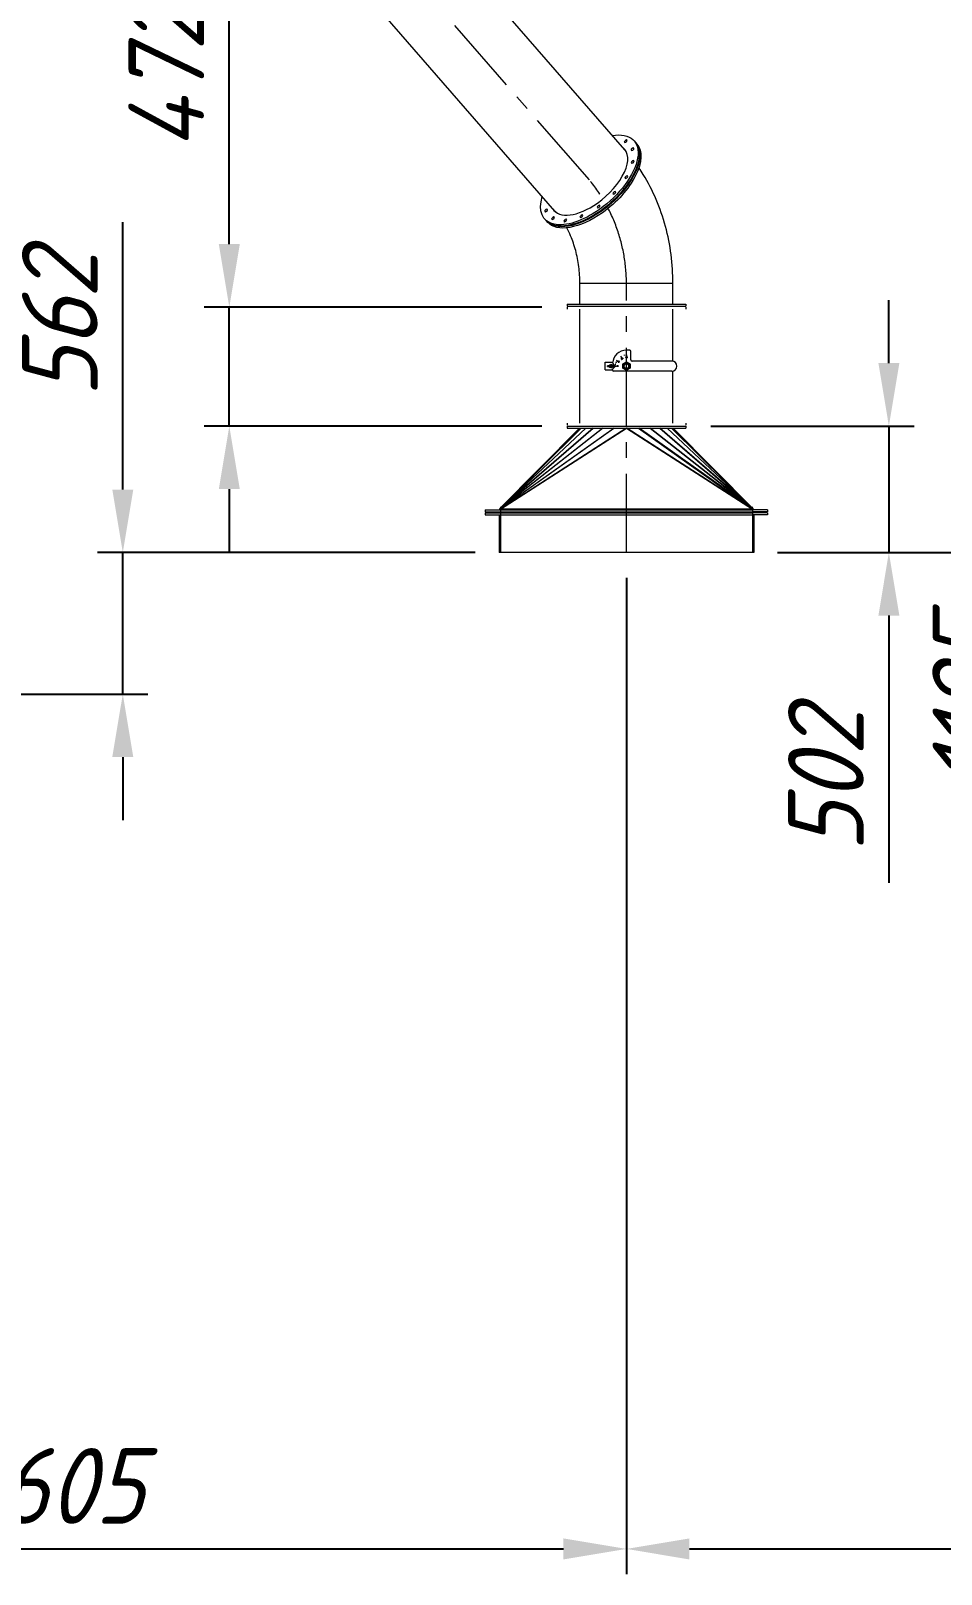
# Model space of a CAD drawing. Header units: inches. Extents: x -350577 to -266477, y -437959 to -377535.
# Drawn here: x -307343 to -303731, y -401791 to -395670 of the extents above; entities that cross this region are included whole.
import ezdxf

# ---------------------------------------------------------------- set-up
doc = ezdxf.new("R2010")
doc.units = ezdxf.units.IN
doc.header["$MEASUREMENT"] = 0
doc.linetypes.add('CENTER', pattern=[2, 1.25, -0.25, 0.25, -0.25])
doc.layers.add('CENTER       (itatec)', color=4, linetype='CENTER', lineweight=9)
doc.layers.add('ORGINAL (itatec)', color=3, linetype='Continuous', lineweight=9)
doc.styles.add('Geniso', font='geniso.shx', dxfattribs={"oblique": 15})
doc.dimstyles.new('scale 1b100', dxfattribs={"dimscale": 100, "dimtxt": 3, "dimasz": 2.5, "dimexe": 1, "dimexo": 1, "dimgap": 1, "dimtad": 1, "dimdec": 0, "dimzin": 0, "dimdsep": 46, "dimtxsty": 'Geniso', "dimcen": 0, "dimclrd": 1, "dimclre": 1, "dimclrt": 7, "dimadec": 0, "dimazin": 0, "dimtfac": 1, "dimtdec": 0, "dimtmove": 0, "dimatfit": 3, "dimfxl": 0.75, "dimtolj": 1, "dimtzin": 0, "dimarcsym": 0})

# ---------------------------------------------------------------- blocks, each defined once
blk = doc.blocks.new('*D12')
at = {"layer": 'Defpoints', "color": 0, "transparency": 16777216}
for p in [(-304979.7, -397738.8), (-309584.5, -398300.3), (-304979.7, -401691.2)]:
    blk.add_point(p, dxfattribs=at)
at = {"layer": 'ORGINAL (itatec)', "color": 1, "lineweight": -2, "transparency": 16777216}
for p, q in [((-304979.7, -397838.8), (-304979.7, -401791.2)), ((-309584.5, -398400.3), (-309584.5, -401791.2)), ((-309334.5, -401691.2), (-305229.7, -401691.2))]:
    blk.add_line(p, q, dxfattribs=at)
at = {"layer": 'ORGINAL (itatec)', "color": 1, "transparency": 16777216}
for points in [[(-309334.5, -401649.5), (-309334.5, -401732.9), (-309584.5, -401691.2)], [(-305229.7, -401649.5), (-305229.7, -401732.9), (-304979.7, -401691.2)]]:
    blk.add_solid(points, dxfattribs=at)
at = {"layer": 'ORGINAL (itatec)', "color": 7, "transparency": 16777216, "insert": (-307282.1, -401441.2), "char_height": 300, "attachment_point": 5, "style": 'Geniso'}
blk.add_mtext('\\A1;4605', dxfattribs=at)
blk = doc.blocks.new('*D13')
at = {"layer": 'Defpoints', "color": 0, "transparency": 16777216}
for p in [(-304979.7, -397738.8), (-299529.3, -399139), (-299529.3, -401691.2)]:
    blk.add_point(p, dxfattribs=at)
at = {"layer": 'ORGINAL (itatec)', "color": 1, "lineweight": -2, "transparency": 16777216}
for p, q in [((-304979.7, -397838.8), (-304979.7, -401791.2)), ((-299529.3, -399239), (-299529.3, -401791.2)), ((-304729.7, -401691.2), (-299779.3, -401691.2))]:
    blk.add_line(p, q, dxfattribs=at)
at = {"layer": 'ORGINAL (itatec)', "color": 1, "transparency": 16777216}
for points in [[(-304729.7, -401649.5), (-304729.7, -401732.9), (-304979.7, -401691.2)], [(-299779.3, -401649.5), (-299779.3, -401732.9), (-299529.3, -401691.2)]]:
    blk.add_solid(points, dxfattribs=at)
at = {"layer": 'ORGINAL (itatec)', "color": 7, "transparency": 16777216, "insert": (-302254.5, -401441.2), "char_height": 300, "attachment_point": 5, "style": 'Geniso'}
blk.add_mtext('\\A1;5450', dxfattribs=at)
blk = doc.blocks.new('*D16')
at = {"layer": 'Defpoints', "color": 0, "transparency": 16777216}
for p in [(-306978.1, -397738.8), (-305479.7, -397738.8), (-309179.5, -398300.3)]:
    blk.add_point(p, dxfattribs=at)
at = {"layer": 'ORGINAL (itatec)', "color": 1, "lineweight": -2, "transparency": 16777216}
for p, q in [((-306978.1, -397488.8), (-306978.1, -396428.9)), ((-305579.7, -397738.8), (-307078.1, -397738.8)), ((-306978.1, -398300.3), (-306978.1, -397738.8)), ((-309079.5, -398300.3), (-306878.1, -398300.3)), ((-306978.1, -398550.3), (-306978.1, -398800.3))]:
    blk.add_line(p, q, dxfattribs=at)
at = {"layer": 'ORGINAL (itatec)', "color": 1, "transparency": 16777216}
for points in [[(-307019.8, -397488.8), (-306936.4, -397488.8), (-306978.1, -397738.8)], [(-307019.8, -398550.3), (-306936.4, -398550.3), (-306978.1, -398300.3)]]:
    blk.add_solid(points, dxfattribs=at)
at = {"layer": 'ORGINAL (itatec)', "color": 7, "transparency": 16777216, "insert": (-307228.1, -396833.9), "char_height": 300, "attachment_point": 5, "rotation": 90, "style": 'Geniso'}
blk.add_mtext('\\A1;562', dxfattribs=at)
blk = doc.blocks.new('*D17')
at = {"layer": 'Defpoints', "color": 0, "transparency": 16777216}
for p in [(-304474.7, -397738.8), (-303365, -398923.5), (-300034.3, -398923.5)]:
    blk.add_point(p, dxfattribs=at)
at = {"layer": 'ORGINAL (itatec)', "color": 1, "lineweight": -2, "transparency": 16777216}
for p, q in [((-304374.7, -397738.8), (-303265, -397738.8)), ((-303365, -397988.8), (-303365, -398673.5)), ((-300134.3, -398923.5), (-303465, -398923.5))]:
    blk.add_line(p, q, dxfattribs=at)
at = {"layer": 'ORGINAL (itatec)', "color": 1, "transparency": 16777216}
for points in [[(-303406.7, -397988.8), (-303323.4, -397988.8), (-303365, -397738.8)], [(-303406.7, -398673.5), (-303323.4, -398673.5), (-303365, -398923.5)]]:
    blk.add_solid(points, dxfattribs=at)
at = {"layer": 'ORGINAL (itatec)', "color": 7, "transparency": 16777216, "insert": (-303615, -398331.1), "char_height": 300, "attachment_point": 5, "rotation": 90, "style": 'Geniso'}
blk.add_mtext('\\A1;1185', dxfattribs=at)
blk = doc.blocks.new('*D47')
at = {"layer": 'Defpoints', "color": 0, "transparency": 16777216}
for p in [(-304744.2, -397237.3), (-304479.7, -397738.8), (-303938.3, -397738.8)]:
    blk.add_point(p, dxfattribs=at)
at = {"layer": 'ORGINAL (itatec)', "color": 1, "lineweight": -2, "transparency": 16777216}
for p, q in [((-303938.3, -396987.3), (-303938.3, -396737.3)), ((-304644.2, -397237.3), (-303838.3, -397237.3)), ((-303938.3, -397237.3), (-303938.3, -397738.8)), ((-304379.7, -397738.8), (-303838.3, -397738.8)), ((-303938.3, -397988.8), (-303938.3, -399048.7))]:
    blk.add_line(p, q, dxfattribs=at)
at = {"layer": 'ORGINAL (itatec)', "color": 1, "transparency": 16777216}
for points in [[(-303979.9, -396987.3), (-303896.6, -396987.3), (-303938.3, -397237.3)], [(-303979.9, -397988.8), (-303896.6, -397988.8), (-303938.3, -397738.8)]]:
    blk.add_solid(points, dxfattribs=at)
at = {"layer": 'ORGINAL (itatec)', "color": 7, "transparency": 16777216, "insert": (-304188.3, -398643.7), "char_height": 300, "attachment_point": 5, "rotation": 90, "style": 'Geniso'}
blk.add_mtext('\\A1;502', dxfattribs=at)
blk = doc.blocks.new('*D48')
at = {"layer": 'Defpoints', "color": 0, "transparency": 16777216}
for p in [(-306555.5, -396765.3), (-305215.2, -396765.3), (-305215.2, -397237.3)]:
    blk.add_point(p, dxfattribs=at)
at = {"layer": 'ORGINAL (itatec)', "color": 1, "lineweight": -2, "transparency": 16777216}
for p, q in [((-306555.5, -396515.3), (-306555.5, -395441.5)), ((-305315.2, -396765.3), (-306655.5, -396765.3)), ((-306555.5, -397237.3), (-306555.5, -396765.3)), ((-305315.2, -397237.3), (-306655.5, -397237.3)), ((-306555.5, -397487.3), (-306555.5, -397737.3))]:
    blk.add_line(p, q, dxfattribs=at)
at = {"layer": 'ORGINAL (itatec)', "color": 1, "transparency": 16777216}
for points in [[(-306597.2, -396515.3), (-306513.8, -396515.3), (-306555.5, -396765.3)], [(-306597.2, -397487.3), (-306513.8, -397487.3), (-306555.5, -397237.3)]]:
    blk.add_solid(points, dxfattribs=at)
at = {"layer": 'ORGINAL (itatec)', "color": 7, "transparency": 16777216, "insert": (-306805.5, -395853.4), "char_height": 300, "attachment_point": 5, "rotation": 90, "style": 'Geniso'}
blk.add_mtext('\\A1;472', dxfattribs=at)

msp = doc.modelspace()

# ---------------------------------------------------------------- linework, layer by layer
at = {"layer": 'CENTER       (itatec)', "ltscale": 250}
msp.add_lwpolyline([(-304979.7, -397738.8), (-304979.7, -396671.6, 0.173563), (-305126.8, -396260.4), (-307539.7, -393491.5, -0.071776), (-307615, -393374.9), (-308231, -392068.1), (-309404, -390275.3, -0.100144), (-309725.5, -389470), (-310519.6, -386675.4), (-310739.3, -385902.4, 0.252098), (-311567.9, -385049.3), (-313670.7, -384418.7)], format="xyb", dxfattribs=at)
at = {"layer": 'ORGINAL (itatec)', "extrusion": (0, 1, 0)}
for p, q in [((-304985.5, -396141.9), (-305886.8, -395107.5)), ((-305263.7, -396384.3), (-305937.4, -395611.1)), ((-304949.3, -396105.7), (-304944.7, -396111)), ((-304942.5, -396113.6), (-304937.9, -396118.8)), ((-305304.4, -396415.2), (-305299.8, -396420.4)), ((-305297.5, -396423), (-305293, -396428.2)), ((-304979.7, -396671.6), (-305164.2, -396671.6)), ((-305164.2, -396753.3), (-305164.2, -396671.6)), ((-304795.2, -396671.6), (-304979.7, -396671.6)), ((-304795.2, -396753.3), (-304795.2, -396671.6)), ((-305215.2, -396753.3), (-304979.7, -396753.3)), ((-305215.2, -396753.3), (-305215.2, -396761.3)), ((-305215.2, -396761.3), (-304979.7, -396761.3)), ((-305215.2, -396765.3), (-305215.2, -396773.3)), ((-305164.2, -397225.3), (-305164.2, -396773.3)), ((-304979.7, -396753.3), (-304744.2, -396753.3)), ((-304979.7, -396761.3), (-304744.2, -396761.3)), ((-304795.2, -396979.8), (-304795.2, -396773.3)), ((-304744.2, -396753.3), (-304744.2, -396761.3)), ((-304744.2, -396765.3), (-304744.2, -396773.3)), ((-305064.7, -396984.3), (-305038.2, -396984.3)), ((-305064.7, -397014.3), (-305064.7, -396984.3)), ((-305023.2, -396999.3), (-305038.2, -396984.3)), ((-305038.2, -396984.3), (-305034.2, -396984.3)), ((-305021.9, -396983.7), (-305022.1, -396984.1)), ((-305022.1, -396984.1), (-305019.7, -396985)), ((-305019.5, -396984.5), (-305021.9, -396983.7)), ((-305019.7, -396985), (-305019.5, -396984.5)), ((-305018.5, -396976.6), (-305018.8, -396977)), ((-305018.8, -396977), (-305014.5, -396979.5)), ((-305014.2, -396979.1), (-305018.5, -396976.6)), ((-305014.5, -396979.5), (-305014.2, -396979.1)), ((-305013.1, -396982.1), (-305013.7, -396983.2)), ((-305013.7, -396983.2), (-305013.3, -396983.4)), ((-305013.3, -396983.4), (-305012.7, -396982.3)), ((-305011.7, -396982.7), (-305012.4, -396984)), ((-305012.4, -396984), (-305011.8, -396984.3)), ((-305011.8, -396984.3), (-305011.5, -396983.6)), ((-305009.7, -396984.7), (-305010, -396985.3)), ((-305010, -396985.3), (-305009.6, -396985.6)), ((-305009.6, -396985.6), (-305009.2, -396984.9)), ((-305002, -396960.2), (-305002.4, -396960.5)), ((-305002.4, -396960.5), (-304999.9, -396964.8)), ((-304999.5, -396964.5), (-305002, -396960.2)), ((-305000.2, -396970.3), (-304999.4, -396971.8)), ((-304999.9, -396964.8), (-304999.5, -396964.5)), ((-304999.6, -396970.5), (-304999.8, -396970.1)), ((-304998.8, -396968.7), (-304999.1, -396968.2)), ((-304987.3, -396954.9), (-304987.8, -396955)), ((-304987.8, -396955), (-304987.3, -396957.5)), ((-304986.8, -396957.4), (-304987.3, -396954.9)), ((-304987.3, -396957.5), (-304986.8, -396957.4)), ((-304982.1, -396965.8), (-304982.1, -396966.3)), ((-304980.6, -396964.6), (-304980.6, -396965.1)), ((-304980.1, -396965.1), (-304980.1, -396963.4)), ((-304979.9, -396954.3), (-304979.9, -396959.3)), ((-304979.4, -396954.3), (-304979.9, -396954.3)), ((-304979.9, -396959.3), (-304979.4, -396959.3)), ((-304966.7, -396936.3), (-304979.7, -396936.3)), ((-304979.7, -396982.6), (-304979.7, -396982.6)), ((-304979.7, -396982.6), (-304979.7, -396982.6)), ((-304979.4, -396959.3), (-304979.4, -396954.3)), ((-304961.7, -396974.3), (-304961.7, -396941.3)), ((-304799.7, -396979.3), (-304956.7, -396979.3)), ((-305064.7, -397014.3), (-305038.2, -397014.3)), ((-305038.2, -397014.3), (-305023.2, -396999.3)), ((-305038.2, -397014.3), (-305034.7, -397014.3)), ((-305034.7, -397014.3), (-305034.7, -397010.8)), ((-304799.7, -397019.3), (-305029.7, -397019.3)), ((-305024, -396991.2), (-305024.1, -396991.7)), ((-305024.1, -396991.7), (-305021.6, -396992.2)), ((-305021.5, -396991.7), (-305024, -396991.2)), ((-305019.7, -396999), (-305023.5, -396999)), ((-305023.5, -396999.5), (-305019.7, -396999.5)), ((-305021.6, -396992.2), (-305021.5, -396991.7)), ((-305019.7, -396999.5), (-305019.7, -396999)), ((-304994.2, -396990.9), (-304994.2, -396990.9)), ((-304994.2, -396990.9), (-304994.2, -396990.9)), ((-304994.2, -397007.7), (-304994.2, -397007.7)), ((-304994.2, -397007.7), (-304994.2, -397007.7)), ((-304979.7, -397016), (-304979.7, -397016)), ((-304979.7, -397016), (-304979.7, -397016)), ((-304965.2, -396990.9), (-304965.2, -396990.9)), ((-304965.2, -396990.9), (-304965.2, -396990.9)), ((-304965.2, -397007.7), (-304965.2, -397007.7)), ((-304965.2, -397007.7), (-304965.2, -397007.7)), ((-304795.2, -397225.3), (-304795.2, -397018.8)), ((-305215.2, -397225.3), (-305215.2, -397233.3)), ((-304744.2, -397225.3), (-304744.2, -397233.3)), ((-305165.5, -397245.3), (-305483, -397565.1)), ((-305483, -397565.1), (-305159.4, -397245.3)), ((-305482.6, -397564.9), (-305141.2, -397245.3)), ((-305159.1, -397245.3), (-305482.6, -397564.9)), ((-305140.8, -397245.3), (-305482.2, -397564.9)), ((-305482.2, -397564.9), (-305112.3, -397245.3)), ((-305481.7, -397565.1), (-305074.5, -397245.3)), ((-305111.7, -397245.3), (-305481.7, -397565.1)), ((-305073.4, -397245.3), (-305481.1, -397565.5)), ((-305481.1, -397565.5), (-305030.1, -397245.3)), ((-305480.3, -397566.3), (-304981.4, -397245.3)), ((-305028, -397245.3), (-305480.3, -397566.3)), ((-305479.7, -397567.1), (-304979.7, -397245.3)), ((-305215.2, -397237.3), (-304979.7, -397237.3)), ((-305215.2, -397237.3), (-305215.2, -397245.3)), ((-305215.2, -397245.3), (-304979.7, -397245.3)), ((-304980, -397245.5), (-304980.1, -397245.3)), ((-304979.7, -397237.3), (-304744.2, -397237.3)), ((-304979.7, -397245.3), (-304479.7, -397567.1)), ((-304979.7, -397245.3), (-304744.2, -397245.3)), ((-304979.3, -397245.5), (-304979.3, -397245.3)), ((-304479.1, -397566.3), (-304978, -397245.3)), ((-304931.4, -397245.3), (-304479.1, -397566.3)), ((-304478.3, -397565.5), (-304929.3, -397245.3)), ((-304886, -397245.3), (-304478.3, -397565.5)), ((-304477.7, -397565.1), (-304884.9, -397245.3)), ((-304847.7, -397245.3), (-304477.7, -397565.1)), ((-304477.2, -397564.9), (-304847.1, -397245.3)), ((-304818.6, -397245.3), (-304477.2, -397564.9)), ((-304476.8, -397564.9), (-304818.2, -397245.3)), ((-304800.3, -397245.3), (-304476.8, -397564.9)), ((-304476.4, -397565.1), (-304800, -397245.3)), ((-304793.9, -397245.3), (-304476.4, -397565.1)), ((-304744.2, -397237.3), (-304744.2, -397245.3)), ((-305539.7, -397568.8), (-305479.7, -397568.8)), ((-305539.7, -397568.8), (-305539.7, -397576.8)), ((-305539.7, -397576.8), (-305479.7, -397576.8)), ((-305539.7, -397580.8), (-305479.7, -397580.8)), ((-305539.7, -397580.8), (-305539.7, -397588.8)), ((-305539.7, -397588.8), (-305479.7, -397588.8)), ((-305484.7, -397588.8), (-305484.7, -397738.8)), ((-305476.2, -397558.2), (-305483.2, -397565.3)), ((-305479.7, -397568.8), (-305483.2, -397565.3)), ((-305479.7, -397568.8), (-305483, -397565.1)), ((-305479.7, -397568.8), (-305482.6, -397564.9)), ((-305479.7, -397568.8), (-305482.2, -397564.9)), ((-305479.7, -397568.8), (-305481.7, -397565.1)), ((-305479.7, -397568.8), (-305481.1, -397565.5)), ((-305479.7, -397568.8), (-305480.3, -397566.3)), ((-305479.7, -397568.8), (-305479.7, -397567.1)), ((-304479.7, -397567.1), (-305479.7, -397567.1)), ((-305479.7, -397568.8), (-305479.7, -397576.8)), ((-305479.7, -397568.8), (-304479.7, -397568.8)), ((-305479.7, -397568.8), (-305479.7, -397576.8)), ((-305479.7, -397576.8), (-304479.7, -397576.8)), ((-305479.7, -397580.8), (-305479.7, -397588.8)), ((-305479.7, -397580.8), (-304479.7, -397580.8)), ((-305479.7, -397580.8), (-305479.7, -397588.8)), ((-305479.7, -397588.8), (-305479.7, -397738.8)), ((-305479.7, -397588.8), (-304479.7, -397588.8)), ((-304483.2, -397558.2), (-304476.2, -397565.3)), ((-304479.7, -397568.8), (-304477.2, -397564.9)), ((-304479.7, -397568.8), (-304476.8, -397564.9)), ((-304479.7, -397568.8), (-304477.7, -397565.1)), ((-304479.7, -397568.8), (-304476.4, -397565.1)), ((-304479.7, -397568.8), (-304476.2, -397565.3)), ((-304479.7, -397568.8), (-304478.3, -397565.5)), ((-304479.7, -397568.8), (-304479.1, -397566.3)), ((-304479.7, -397568.8), (-304479.7, -397567.1)), ((-304479.7, -397568.8), (-304479.7, -397576.8)), ((-304419.7, -397568.8), (-304479.7, -397568.8)), ((-304479.7, -397568.8), (-304479.7, -397576.8)), ((-304419.7, -397576.8), (-304479.7, -397576.8)), ((-304479.7, -397580.8), (-304479.7, -397588.8)), ((-304419.7, -397580.8), (-304479.7, -397580.8)), ((-304479.7, -397580.8), (-304479.7, -397588.8)), ((-304479.7, -397588.8), (-304479.7, -397738.8)), ((-304419.7, -397588.8), (-304479.7, -397588.8)), ((-304474.7, -397588.8), (-304474.7, -397738.8)), ((-304419.7, -397568.8), (-304419.7, -397576.8)), ((-304419.7, -397580.8), (-304419.7, -397588.8)), ((-305479.7, -397738.8), (-305484.7, -397738.8)), ((-304479.7, -397738.8), (-305479.7, -397738.8)), ((-304474.7, -397738.8), (-304479.7, -397738.8))]:
    msp.add_line(p, q, dxfattribs=at)
at = {"layer": 'ORGINAL (itatec)'}
for centre, radius in [((-304979.7, -396999.3), 10), ((-305039.7, -396999.3), 4), ((-305039.7, -396999.3), 3.23), ((-304979.7, -396999.3), 9.21)]:
    msp.add_circle(centre, radius, dxfattribs=at)
at = {"layer": 'ORGINAL (itatec)', "extrusion": (0, 0, -1)}
for centre, radius in [((304979.7, -396999.3), 10), ((305039.7, -396999.3), 5)]:
    msp.add_circle(centre, radius, dxfattribs=at)
at = {"layer": 'ORGINAL (itatec)'}
for centre, radius, start, end in [((-304979.7, -396991.3), 55, 90, 176.48984), ((-305012.2, -396982.6), 1.05, 353.55646, 150), ((-305010.6, -396984.2), 1.54, 330, 113.88182), ((-304999, -396969.5), 1.44, 126.87887, 214.53722), ((-304999.4, -396969.3), 1.13, 75.45749, 119.18041), ((-304998.5, -396970.8), 1.13, 120.82042, 164.54182), ((-304998.1, -396971.2), 1.44, 205.33758, 293.24633), ((-304998.5, -396971.1), 1.45, 25.64929, 112.93462), ((-304998.4, -396971.3), 1.44, 306.68484, 34.73125), ((-304979.7, -396999.3), 15.4, 139.21487, 160.78513), ((-304981.2, -396963.3), 1.44, 96.68484, 184.73125), ((-304981.2, -396963.5), 1.45, 175.64929, 262.93462), ((-304979.7, -396999.3), 15.4, 79.21487, 100.78513), ((-304981.3, -396965.5), 1.13, 225.45749, 269.18041), ((-304981.5, -396963.3), 1.44, 355.33758, 83.24633), ((-304981.4, -396963.8), 1.13, 270.82042, 314.54182), ((-304981.5, -396965.2), 1.44, 276.87887, 4.53722), ((-304979.7, -396999.3), 15.4, 19.21487, 40.78513), ((-304966.7, -396941.3), 5, 0, 90), ((-304956.7, -396974.3), 5, 180, 270), ((-304799.7, -396999.3), 20, 270, 90), ((-305039.7, -396999.3), 6.71, 171.42934, 188.57066), ((-305039.7, -396999.3), 5, 168.46304, 191.53696), ((-305039.7, -396999.3), 5, 348.46304, 11.53696), ((-305029.7, -397014.3), 5, 180, 270), ((-305039.7, -396999.3), 6.71, 351.42934, 8.57066), ((-304979.7, -396999.3), 15.4, 199.21487, 220.78513), ((-304979.7, -396999.3), 15.4, 259.21487, 280.78513), ((-304979.7, -396999.3), 15.4, 319.21487, 340.78513)]:
    msp.add_arc(centre, radius, start, end, dxfattribs=at)
at = {"layer": 'ORGINAL (itatec)', "extrusion": (0, 0, -1)}
for centre, radius, start, end in [((305012.2, -396982.6), 0.56, 30, 186.44354), ((305010.6, -396984.2), 1.06, 30, 213.00401), ((304998.8, -396969.4), 1.22, 330, 23.62961), ((304999.3, -396969.4), 0.749, 35.7984, 98.94021), ((304999.3, -396974.3), 5.6, 91.35644, 94.69991), ((304978.9, -396961.2), 5.6, 301.35644, 304.69991), ((304981.4, -396965.4), 0.749, 245.7984, 308.94021), ((304981.8, -396965.1), 1.22, 180, 233.62961), ((304979.7, -396999.3), 16.7, 89.99853, 90.00147), ((305039.7, -396999.3), 15.4, 356.27539, 3.72461), ((305039.7, -396999.3), 7.4, 7.76643, 172.23357), ((305039.7, -396999.3), 7.4, 187.76643, 352.23357), ((305039.7, -396999.3), 6.5, 8.84988, 171.15012), ((305039.7, -396999.3), 6.5, 188.84988, 351.15012), ((305039.7, -396999.3), 15.4, 176.27539, 183.72461), ((304979.7, -396999.3), 16.7, 29.99853, 30.00147), ((304979.7, -396999.3), 16.7, 329.99853, 330.00147), ((304979.7, -396999.3), 16.7, 269.99853, 270.00147), ((304979.7, -396999.3), 16.7, 149.99853, 150.00147), ((304979.7, -396999.3), 16.7, 209.99853, 210.00147)]:
    msp.add_arc(centre, radius, start, end, dxfattribs=at)
at = {"layer": 'ORGINAL (itatec)'}
for centre, major_axis, ratio, start_param, end_param in [((-305126.8, -396260.4), (139.9, 121.9), 0.497913, -1.769902, 0.103882), ((-304978.1, -396113), (-5.28, -4.6), 0.497913, -1.668083, -1.47351), ((-305122.3, -396265.7), (139.9, 121.9), 0.497913, 0.037566, 0.103882), ((-305120, -396268.3), (139.9, 121.9), 0.497913, 0.056366, 0.103882), ((-305124.6, -396263.1), (139.1, 121.2), 0.497913, -0.125373, 0), ((-305115.4, -396273.5), (139.9, 121.9), 0.497913, 0.094032, 0.111131), ((-305117.7, -396270.9), (139.1, 121.2), 0.497913, 0.039551, 0.056672), ((-304951.1, -396144.3), (-5.28, -4.6), 0.497913, -1.668083, -1.47351), ((-304950.1, -396194.1), (-5.28, -4.6), 0.497913, -1.668083, -1.47351), ((-304975.4, -396254.9), (-5.28, -4.6), 0.497913, -1.668083, -1.47351), ((-305023, -396317.2), (-5.28, -4.6), 0.497913, -1.668083, -1.47351), ((-305126.8, -396260.4), (-139.9, -121.9), 0.497913, -0.103882, 1.371691), ((-305085.7, -396371.7), (-5.28, -4.6), 0.497913, -1.668083, -1.47351), ((-305293.5, -396387), (-5.28, -4.6), 0.497913, -1.668083, -1.47351), ((-305266.5, -396418.4), (-5.28, -4.6), 0.497913, -1.668083, -1.47351), ((-305122.3, -396265.7), (-139.9, -121.9), 0.497913, -0.103882, -0.037566), ((-305120, -396268.3), (-139.9, -121.9), 0.497913, -0.103882, -0.056366), ((-305124.6, -396263.1), (-139.1, -121.2), 0.497913, 0, 0.125373), ((-305115.4, -396273.5), (-139.9, -121.9), 0.497913, -0.111131, -0.094032), ((-305117.7, -396270.9), (-139.1, -121.2), 0.497913, -0.056672, -0.039551), ((-305217.5, -396426.5), (-5.28, -4.6), 0.497913, -1.668083, -1.47351), ((-305154, -396410.1), (-5.28, -4.6), 0.497913, -1.668083, -1.47351), ((-305009.4, -396980.4), (2.08, -1.2), 0.521335, -3.141592653589923, 3.141592653589663), ((-304995.6, -396968.6), (-1.2, 2.08), 0.521335, -3.141592653589845, 3.141592653589741), ((-304977.8, -396964.2), (0, -2.4), 0.521335, -3.141592653589793, 3.141592653589794), ((-305014.6, -396999.2), (2.4, 0), 0.521335, -3.141592653589793, 3.141592653589793)]:
    msp.add_ellipse(centre, major_axis=major_axis, ratio=ratio, start_param=start_param, end_param=end_param, dxfattribs=at)
at = {"layer": 'ORGINAL (itatec)', "extrusion": (0, 0, -1)}
for centre, major_axis, start_param, end_param in [((-305126.8, -396260.4), (177.5, 154.7), -0.670615, 1.769902), ((-305122.3, -396265.7), (177.5, 154.7), 0, 1.769902), ((-305120, -396268.3), (177.5, 154.7), -0.014792, 1.769902), ((-305115.4, -396273.5), (177.5, 154.7), 0, 1.769902), ((-304982.7, -396107.7), (-5.28, -4.6), -4.513283745219069, 1.769901561960517), ((-304955.6, -396139.1), (-5.28, -4.6), -4.513283745219069, 1.769901561960517), ((-304954.7, -396188.9), (-5.28, -4.6), -4.513283745219069, 1.769901561960517), ((-304979.9, -396249.6), (-5.28, -4.6), -4.513283745219069, 1.769901561960517), ((-305027.6, -396312), (-5.28, -4.6), -4.513283745219069, 1.769901561960517), ((-305126.8, -396260.4), (-177.5, -154.7), -1.371691, 0.670615), ((-305298, -396381.8), (-5.28, -4.6), -4.513283745219069, 1.769901561960517), ((-305090.3, -396366.5), (-5.28, -4.6), -4.513283745219069, 1.769901561960517), ((-305122.3, -396265.7), (-177.5, -154.7), -1.371691, 0), ((-305120, -396268.3), (-177.5, -154.7), -1.371691, 0.014792), ((-305115.4, -396273.5), (-177.5, -154.7), -1.371691, 0), ((-305271, -396413.1), (-5.28, -4.6), -4.513283745219069, 1.769901561960517), ((-305222.1, -396421.3), (-5.28, -4.6), -4.513283745219069, 1.769901561960517), ((-305158.6, -396404.9), (-5.28, -4.6), -4.513283745219069, 1.769901561960517)]:
    msp.add_ellipse(centre, major_axis=major_axis, ratio=0.497913, start_param=start_param, end_param=end_param, dxfattribs=at)
at = {"layer": 'ORGINAL (itatec)'}
for points, knots in [([(-304795.2, -396671.6), (-304795.2, -396633.3), (-304797.7, -396595.1), (-304807.5, -396519.4), (-304814.9, -396482), (-304834.6, -396408.8), (-304846.9, -396373), (-304876.4, -396303.9), (-304893.5, -396270.7), (-304918.5, -396230.1), (-304924.3, -396221.3), (-304930.2, -396212.6)], [4.712389, 4.712389, 4.712389, 4.712389, 4.8840242, 4.8840242, 5.0556594, 5.0556594, 5.2272946, 5.2272946, 5.3989298, 5.3989298, 5.447542, 5.447542, 5.447542, 5.447542]), ([(-305164.2, -396671.6), (-305164.2, -396649.2), (-305165.6, -396626.9), (-305171.4, -396583.1), (-305175.6, -396561.7), (-305186.6, -396520.8), (-305193.4, -396501.3), (-305205.9, -396471.9), (-305211.1, -396461.1), (-305216.6, -396451)], [4.712389, 4.712389, 4.712389, 4.712389, 4.8840242, 4.8840242, 5.0556594, 5.0556594, 5.2272946, 5.2272946, 5.3334354, 5.3334354, 5.3334354, 5.3334354]), ([(-305011, -396979.4), (-305011, -396979.4), (-305011, -396979.4), (-305011, -396979.3), (-305010.9, -396979.3), (-305010.8, -396979.3), (-305010.6, -396979.2), (-305010.3, -396979.2), (-305010, -396979.3), (-305009.4, -396979.5), (-305009.1, -396979.6), (-305008.4, -396980.1), (-305008.2, -396980.3), (-305007.9, -396980.7), (-305007.8, -396980.8), (-305007.7, -396981), (-305007.7, -396981.1), (-305007.7, -396981.2), (-305007.7, -396981.2), (-305007.7, -396981.3), (-305007.7, -396981.3), (-305007.8, -396981.4), (-305007.8, -396981.4), (-305007.9, -396981.5), (-305008, -396981.5), (-305008.3, -396981.5), (-305008.6, -396981.5), (-305009.2, -396981.3), (-305009.5, -396981.2), (-305010, -396980.9), (-305010.3, -396980.7), (-305010.7, -396980.3), (-305010.9, -396980.1), (-305011, -396979.8), (-305011, -396979.7), (-305011.1, -396979.6), (-305011.1, -396979.5), (-305011.1, -396979.5), (-305011, -396979.4), (-305011, -396979.4)], [-6.283185, -6.283185, -6.283185, -6.283185, -6.110381, -6.110381, -5.852597, -5.852597, -5.531628, -5.531628, -5.1248, -5.1248, -4.584711, -4.584711, -4.044623, -4.044623, -3.801608, -3.801608, -3.558592, -3.558592, -3.315577, -3.315577, -3.072562, -3.072562, -2.781788, -2.781788, -2.491015, -2.491015, -2.034928, -2.034928, -1.578841, -1.578841, -1.122754, -1.122754, -0.666667, -0.666667, -0.444445, -0.444445, -0.222222, -0.222222, 0, 0, 0, 0]), ([(-304997.8, -396972.1), (-304997.8, -396972.1), (-304997.8, -396972.1), (-304997.9, -396972.1), (-304998.1, -396972.2), (-304998.3, -396972.1), (-304998.5, -396972), (-304998.8, -396971.8), (-304998.9, -396971.6), (-304999.1, -396971.3), (-304999.1, -396971.1), (-304999.1, -396970.7), (-304999.1, -396970.6), (-304999, -396970.4), (-304998.9, -396970.3), (-304998.7, -396970.2), (-304998.5, -396970.2), (-304998.3, -396970.2), (-304998.1, -396970.3), (-304997.8, -396970.5), (-304997.7, -396970.6), (-304997.5, -396971), (-304997.4, -396971.2), (-304997.4, -396971.5), (-304997.5, -396971.7), (-304997.6, -396971.9), (-304997.7, -396972), (-304997.8, -396972.1)], [-6.283185, -6.283185, -6.283185, -6.283185, -6.173615, -6.173615, -5.659147, -5.659147, -5.14468, -5.14468, -4.630212, -4.630212, -4.115744, -4.115744, -3.601276, -3.601276, -3.086808, -3.086808, -2.57234, -2.57234, -2.057872, -2.057872, -1.543404, -1.543404, -1.028936, -1.028936, -0.514468, -0.514468, 0, 0, 0, 0]), ([(-304994.7, -396970.3), (-304994.7, -396970.3), (-304994.7, -396970.3), (-304994.8, -396970.3), (-304994.8, -396970.3), (-304994.9, -396970.3), (-304995, -396970.2), (-304995.3, -396970.1), (-304995.5, -396970), (-304995.9, -396969.5), (-304996.1, -396969.3), (-304996.4, -396968.7), (-304996.6, -396968.4), (-304996.7, -396967.8), (-304996.7, -396967.6), (-304996.7, -396967.3), (-304996.7, -396967.2), (-304996.6, -396967), (-304996.6, -396967), (-304996.6, -396967), (-304996.5, -396967), (-304996.5, -396966.9), (-304996.4, -396966.9), (-304996.3, -396967), (-304996.2, -396967), (-304996, -396967.1), (-304995.9, -396967.1), (-304995.6, -396967.4), (-304995.3, -396967.7), (-304994.9, -396968.3), (-304994.7, -396968.7), (-304994.5, -396969.3), (-304994.5, -396969.5), (-304994.5, -396969.9), (-304994.5, -396970), (-304994.6, -396970.2), (-304994.6, -396970.2), (-304994.6, -396970.3), (-304994.6, -396970.3), (-304994.7, -396970.3)], [0, 0, 0, 0, 0.222222, 0.222222, 0.444445, 0.444445, 0.666667, 0.666667, 1.122754, 1.122754, 1.578841, 1.578841, 2.034928, 2.034928, 2.491015, 2.491015, 2.781788, 2.781788, 3.072562, 3.072562, 3.315577, 3.315577, 3.558592, 3.558592, 3.801608, 3.801608, 4.044623, 4.044623, 4.584711, 4.584711, 5.1248, 5.1248, 5.531628, 5.531628, 5.852597, 5.852597, 6.110381, 6.110381, 6.283185, 6.283185, 6.283185, 6.283185]), ([(-304994.2, -396990.9), (-304993.8, -396990.7), (-304993.4, -396990.4), (-304992.4, -396989.9), (-304991.9, -396989.6), (-304991.3, -396989.3)], [70.557899, 70.557899, 70.557899, 70.557899, 72.575316, 72.575316, 74.944102, 74.944102, 74.944102, 74.944102]), ([(-304991.3, -396989.3), (-304991.2, -396989.2), (-304991.1, -396989.1), (-304990.3, -396988.7), (-304989.6, -396988.3), (-304988.2, -396987.5), (-304987.6, -396987.1), (-304986.3, -396986.4), (-304985.7, -396986), (-304984.3, -396985.2), (-304983.6, -396984.8), (-304982.8, -396984.4), (-304982.7, -396984.3), (-304982.6, -396984.2)], [34.251004, 34.251004, 34.251004, 34.251004, 34.81835, 34.81835, 37.754399, 37.754399, 40.690448, 40.690448, 43.626497, 43.626497, 46.562546, 46.562546, 47.129892, 47.129892, 47.129892, 47.129892]), ([(-304982.6, -396984.2), (-304982, -396983.9), (-304981.5, -396983.6), (-304980.5, -396983), (-304980.1, -396982.8), (-304979.7, -396982.6)], [6.439672, 6.439672, 6.439672, 6.439672, 8.808459, 8.808459, 10.825875, 10.825875, 10.825875, 10.825875]), ([(-304981.3, -396962.3), (-304981.3, -396962.3), (-304981.3, -396962.3), (-304981.2, -396962.3), (-304981, -396962.4), (-304980.8, -396962.6), (-304980.7, -396962.7), (-304980.6, -396963.1), (-304980.6, -396963.3), (-304980.6, -396963.7), (-304980.6, -396963.9), (-304980.8, -396964.2), (-304980.9, -396964.3), (-304981.2, -396964.4), (-304981.3, -396964.4), (-304981.5, -396964.4), (-304981.6, -396964.4), (-304981.8, -396964.2), (-304981.9, -396964.1), (-304982.1, -396963.7), (-304982.1, -396963.5), (-304982.1, -396963.2), (-304982.1, -396963), (-304981.9, -396962.6), (-304981.8, -396962.5), (-304981.6, -396962.4), (-304981.5, -396962.3), (-304981.3, -396962.3)], [-6.283185, -6.283185, -6.283185, -6.283185, -6.173615, -6.173615, -5.659147, -5.659147, -5.14468, -5.14468, -4.630212, -4.630212, -4.115744, -4.115744, -3.601276, -3.601276, -3.086808, -3.086808, -2.57234, -2.57234, -2.057872, -2.057872, -1.543404, -1.543404, -1.028936, -1.028936, -0.514468, -0.514468, 0, 0, 0, 0]), ([(-304979.7, -396982.6), (-304979.3, -396982.8), (-304978.9, -396983), (-304977.9, -396983.6), (-304977.4, -396983.9), (-304976.8, -396984.2)], [70.557899, 70.557899, 70.557899, 70.557899, 72.575316, 72.575316, 74.944102, 74.944102, 74.944102, 74.944102]), ([(-304977.8, -396962.3), (-304977.7, -396962.3), (-304977.7, -396962.3), (-304977.7, -396962.3), (-304977.6, -396962.4), (-304977.5, -396962.5), (-304977.4, -396962.6), (-304977.2, -396962.9), (-304977.2, -396963.1), (-304977, -396963.7), (-304977, -396964.1), (-304977, -396964.9), (-304977.1, -396965.3), (-304977.3, -396965.7), (-304977.3, -396965.8), (-304977.5, -396966), (-304977.5, -396966), (-304977.6, -396966.1), (-304977.7, -396966.1), (-304977.7, -396966.2), (-304977.8, -396966.2), (-304977.8, -396966.1), (-304977.9, -396966.1), (-304978, -396966), (-304978, -396966), (-304978.2, -396965.7), (-304978.3, -396965.5), (-304978.5, -396964.9), (-304978.5, -396964.6), (-304978.5, -396963.9), (-304978.5, -396963.6), (-304978.3, -396963), (-304978.2, -396962.8), (-304978.1, -396962.5), (-304978, -396962.5), (-304977.9, -396962.4), (-304977.9, -396962.4), (-304977.8, -396962.3), (-304977.8, -396962.3), (-304977.8, -396962.3)], [-6.283185, -6.283185, -6.283185, -6.283185, -6.110381, -6.110381, -5.852597, -5.852597, -5.531628, -5.531628, -5.1248, -5.1248, -4.584711, -4.584711, -4.044623, -4.044623, -3.801608, -3.801608, -3.558592, -3.558592, -3.315577, -3.315577, -3.072562, -3.072562, -2.781788, -2.781788, -2.491015, -2.491015, -2.034928, -2.034928, -1.578841, -1.578841, -1.122754, -1.122754, -0.666667, -0.666667, -0.444445, -0.444445, -0.222222, -0.222222, 0, 0, 0, 0]), ([(-304976.8, -396984.2), (-304976.7, -396984.3), (-304976.6, -396984.4), (-304975.8, -396984.8), (-304975.1, -396985.2), (-304973.7, -396986), (-304973.1, -396986.4), (-304971.8, -396987.1), (-304971.2, -396987.5), (-304969.8, -396988.3), (-304969.1, -396988.7), (-304968.3, -396989.1), (-304968.2, -396989.2), (-304968.1, -396989.3)], [34.251004, 34.251004, 34.251004, 34.251004, 34.81835, 34.81835, 37.754399, 37.754399, 40.690448, 40.690448, 43.626497, 43.626497, 46.562546, 46.562546, 47.129892, 47.129892, 47.129892, 47.129892]), ([(-304968.1, -396989.3), (-304967.5, -396989.6), (-304967, -396989.9), (-304966, -396990.4), (-304965.6, -396990.7), (-304965.2, -396990.9)], [6.439672, 6.439672, 6.439672, 6.439672, 8.808459, 8.808459, 10.825875, 10.825875, 10.825875, 10.825875]), ([(-305046.4, -396998.3), (-305046.4, -396998.3), (-305046.5, -396998.3), (-305046.7, -396998.3), (-305046.9, -396998.3), (-305047.3, -396998.3), (-305047.5, -396998.3), (-305048.1, -396998.3), (-305048.3, -396998.3), (-305048.9, -396998.3), (-305049.2, -396998.3), (-305049.8, -396998.3), (-305050.1, -396998.3), (-305050.7, -396998.3), (-305051, -396998.3), (-305051.6, -396998.3), (-305051.9, -396998.3), (-305052.5, -396998.3), (-305052.7, -396998.3), (-305053.3, -396998.3), (-305053.5, -396998.3), (-305053.9, -396998.3), (-305054.1, -396998.3), (-305054.5, -396998.3), (-305054.6, -396998.3), (-305054.8, -396998.3), (-305054.9, -396998.3), (-305055.1, -396998.3), (-305055.1, -396998.3), (-305055.1, -396998.3)], [-11.506271, -11.506271, -11.506271, -11.506271, -11.25178, -11.25178, -10.386265, -10.386265, -9.517507, -9.517507, -8.648749, -8.648749, -7.780279, -7.780279, -6.911808, -6.911808, -6.04493, -6.04493, -5.178053, -5.178053, -4.313667, -4.313667, -3.449282, -3.449282, -2.586495, -2.586495, -1.723708, -1.723708, -0.861854, -0.861854, 0, 0, 0, 0]), ([(-305055.1, -397000.3), (-305055.1, -397000.3), (-305055.1, -397000.3), (-305054.9, -397000.3), (-305054.8, -397000.3), (-305054.6, -397000.3), (-305054.5, -397000.3), (-305054.1, -397000.3), (-305053.9, -397000.3), (-305053.5, -397000.3), (-305053.3, -397000.3), (-305052.7, -397000.3), (-305052.5, -397000.3), (-305051.9, -397000.3), (-305051.6, -397000.3), (-305051, -397000.3), (-305050.7, -397000.3), (-305050.1, -397000.3), (-305049.8, -397000.3), (-305049.2, -397000.3), (-305048.9, -397000.3), (-305048.3, -397000.3), (-305048.1, -397000.3), (-305047.5, -397000.3), (-305047.3, -397000.3), (-305046.9, -397000.3), (-305046.7, -397000.3), (-305046.5, -397000.3), (-305046.4, -397000.3), (-305046.4, -397000.3)], [0, 0, 0, 0, 0.861854, 0.861854, 1.723708, 1.723708, 2.586495, 2.586495, 3.449282, 3.449282, 4.313667, 4.313667, 5.178053, 5.178053, 6.04493, 6.04493, 6.911808, 6.911808, 7.780279, 7.780279, 8.648749, 8.648749, 9.517507, 9.517507, 10.386265, 10.386265, 11.25178, 11.25178, 11.506271, 11.506271, 11.506271, 11.506271]), ([(-305024.4, -396998.3), (-305024.4, -396998.3), (-305024.4, -396998.3), (-305024.5, -396998.3), (-305024.6, -396998.3), (-305024.8, -396998.3), (-305025, -396998.3), (-305025.3, -396998.3), (-305025.5, -396998.3), (-305025.9, -396998.3), (-305026.2, -396998.3), (-305026.7, -396998.3), (-305027, -396998.3), (-305027.5, -396998.3), (-305027.8, -396998.3), (-305028.4, -396998.3), (-305028.7, -396998.3), (-305029.3, -396998.3), (-305029.6, -396998.3), (-305030.3, -396998.3), (-305030.6, -396998.3), (-305031.1, -396998.3), (-305031.4, -396998.3), (-305031.9, -396998.3), (-305032.2, -396998.3), (-305032.6, -396998.3), (-305032.8, -396998.3), (-305033, -396998.3), (-305033, -396998.3), (-305033.1, -396998.3)], [0, 0, 0, 0, 0.861854, 0.861854, 1.723708, 1.723708, 2.586495, 2.586495, 3.449282, 3.449282, 4.313667, 4.313667, 5.178053, 5.178053, 6.04493, 6.04493, 6.911808, 6.911808, 7.780279, 7.780279, 8.648749, 8.648749, 9.517507, 9.517507, 10.386265, 10.386265, 11.25178, 11.25178, 11.506271, 11.506271, 11.506271, 11.506271]), ([(-305033.1, -397000.3), (-305033, -397000.3), (-305033, -397000.3), (-305032.8, -397000.3), (-305032.6, -397000.3), (-305032.2, -397000.3), (-305031.9, -397000.3), (-305031.4, -397000.3), (-305031.1, -397000.3), (-305030.6, -397000.3), (-305030.3, -397000.3), (-305029.6, -397000.3), (-305029.3, -397000.3), (-305028.7, -397000.3), (-305028.4, -397000.3), (-305027.8, -397000.3), (-305027.5, -397000.3), (-305027, -397000.3), (-305026.7, -397000.3), (-305026.2, -397000.3), (-305025.9, -397000.3), (-305025.5, -397000.3), (-305025.3, -397000.3), (-305025, -397000.3), (-305024.8, -397000.3), (-305024.6, -397000.3), (-305024.5, -397000.3), (-305024.4, -397000.3), (-305024.4, -397000.3), (-305024.4, -397000.3)], [-11.506271, -11.506271, -11.506271, -11.506271, -11.25178, -11.25178, -10.386265, -10.386265, -9.517507, -9.517507, -8.648749, -8.648749, -7.780279, -7.780279, -6.911808, -6.911808, -6.04493, -6.04493, -5.178053, -5.178053, -4.313667, -4.313667, -3.449282, -3.449282, -2.586495, -2.586495, -1.723708, -1.723708, -0.861854, -0.861854, 0, 0, 0, 0]), ([(-305016.5, -396999.2), (-305016.5, -396999.2), (-305016.5, -396999.2), (-305016.5, -396999.1), (-305016.4, -396999.1), (-305016.3, -396999), (-305016.2, -396998.9), (-305015.9, -396998.7), (-305015.7, -396998.6), (-305015.1, -396998.5), (-305014.7, -396998.5), (-305013.9, -396998.5), (-305013.6, -396998.6), (-305013.2, -396998.8), (-305013, -396998.8), (-305012.9, -396998.9), (-305012.8, -396999), (-305012.7, -396999.1), (-305012.7, -396999.1), (-305012.7, -396999.2), (-305012.7, -396999.2), (-305012.7, -396999.3), (-305012.7, -396999.3), (-305012.8, -396999.5), (-305012.8, -396999.5), (-305013.1, -396999.7), (-305013.3, -396999.8), (-305013.9, -397000), (-305014.2, -397000), (-305014.9, -397000), (-305015.2, -397000), (-305015.8, -396999.8), (-305016, -396999.7), (-305016.3, -396999.6), (-305016.3, -396999.5), (-305016.4, -396999.4), (-305016.5, -396999.4), (-305016.5, -396999.3), (-305016.5, -396999.3), (-305016.5, -396999.2)], [-6.283185, -6.283185, -6.283185, -6.283185, -6.110381, -6.110381, -5.852597, -5.852597, -5.531628, -5.531628, -5.1248, -5.1248, -4.584711, -4.584711, -4.044623, -4.044623, -3.801608, -3.801608, -3.558592, -3.558592, -3.315577, -3.315577, -3.072562, -3.072562, -2.781788, -2.781788, -2.491015, -2.491015, -2.034928, -2.034928, -1.578841, -1.578841, -1.122754, -1.122754, -0.666667, -0.666667, -0.444445, -0.444445, -0.222222, -0.222222, 0, 0, 0, 0]), ([(-304994.2, -396994.2), (-304994.2, -396993.6), (-304994.2, -396993), (-304994.2, -396991.9), (-304994.2, -396991.4), (-304994.2, -396990.9)], [6.439672, 6.439672, 6.439672, 6.439672, 8.808459, 8.808459, 10.825875, 10.825875, 10.825875, 10.825875]), ([(-304994.2, -397004.4), (-304994.2, -397004.2), (-304994.2, -397004.1), (-304994.2, -397003.1), (-304994.2, -397002.3), (-304994.2, -397000.8), (-304994.2, -397000), (-304994.2, -396998.6), (-304994.2, -396997.8), (-304994.2, -396996.3), (-304994.2, -396995.5), (-304994.2, -396994.5), (-304994.2, -396994.4), (-304994.2, -396994.2)], [34.251004, 34.251004, 34.251004, 34.251004, 34.81835, 34.81835, 37.754399, 37.754399, 40.690448, 40.690448, 43.626497, 43.626497, 46.562546, 46.562546, 47.129892, 47.129892, 47.129892, 47.129892]), ([(-304994.2, -397007.7), (-304994.2, -397007.2), (-304994.2, -397006.7), (-304994.2, -397005.6), (-304994.2, -397005), (-304994.2, -397004.4)], [70.557899, 70.557899, 70.557899, 70.557899, 72.575316, 72.575316, 74.944102, 74.944102, 74.944102, 74.944102]), ([(-304991.3, -397009.3), (-304991.9, -397009), (-304992.4, -397008.7), (-304993.4, -397008.2), (-304993.8, -397007.9), (-304994.2, -397007.7)], [6.439672, 6.439672, 6.439672, 6.439672, 8.808459, 8.808459, 10.825875, 10.825875, 10.825875, 10.825875]), ([(-304982.6, -397014.4), (-304982.7, -397014.3), (-304982.8, -397014.2), (-304983.6, -397013.8), (-304984.3, -397013.4), (-304985.7, -397012.6), (-304986.3, -397012.2), (-304987.6, -397011.5), (-304988.2, -397011.1), (-304989.6, -397010.3), (-304990.3, -397009.9), (-304991.1, -397009.5), (-304991.2, -397009.4), (-304991.3, -397009.3)], [34.251004, 34.251004, 34.251004, 34.251004, 34.81835, 34.81835, 37.754399, 37.754399, 40.690448, 40.690448, 43.626497, 43.626497, 46.562546, 46.562546, 47.129892, 47.129892, 47.129892, 47.129892]), ([(-304979.7, -397016), (-304980.1, -397015.8), (-304980.5, -397015.6), (-304981.5, -397015), (-304982, -397014.7), (-304982.6, -397014.4)], [70.557899, 70.557899, 70.557899, 70.557899, 72.575316, 72.575316, 74.944102, 74.944102, 74.944102, 74.944102]), ([(-304976.8, -397014.4), (-304977.4, -397014.7), (-304977.9, -397015), (-304978.9, -397015.6), (-304979.3, -397015.8), (-304979.7, -397016)], [6.439672, 6.439672, 6.439672, 6.439672, 8.808459, 8.808459, 10.825875, 10.825875, 10.825875, 10.825875]), ([(-304968.1, -397009.3), (-304968.2, -397009.4), (-304968.3, -397009.5), (-304969.1, -397009.9), (-304969.8, -397010.3), (-304971.2, -397011.1), (-304971.8, -397011.5), (-304973.1, -397012.2), (-304973.7, -397012.6), (-304975.1, -397013.4), (-304975.8, -397013.8), (-304976.6, -397014.2), (-304976.7, -397014.3), (-304976.8, -397014.4)], [34.251004, 34.251004, 34.251004, 34.251004, 34.81835, 34.81835, 37.754399, 37.754399, 40.690448, 40.690448, 43.626497, 43.626497, 46.562546, 46.562546, 47.129892, 47.129892, 47.129892, 47.129892]), ([(-304965.2, -397007.7), (-304965.6, -397007.9), (-304966, -397008.2), (-304967, -397008.7), (-304967.5, -397009), (-304968.1, -397009.3)], [70.557899, 70.557899, 70.557899, 70.557899, 72.575316, 72.575316, 74.944102, 74.944102, 74.944102, 74.944102]), ([(-304965.2, -396990.9), (-304965.2, -396991.4), (-304965.2, -396991.9), (-304965.2, -396993), (-304965.2, -396993.6), (-304965.2, -396994.2)], [70.557899, 70.557899, 70.557899, 70.557899, 72.575316, 72.575316, 74.944102, 74.944102, 74.944102, 74.944102]), ([(-304965.2, -396994.2), (-304965.2, -396994.4), (-304965.2, -396994.5), (-304965.2, -396995.5), (-304965.2, -396996.3), (-304965.2, -396997.8), (-304965.2, -396998.6), (-304965.2, -397000), (-304965.2, -397000.8), (-304965.2, -397002.3), (-304965.2, -397003.1), (-304965.2, -397004.1), (-304965.2, -397004.2), (-304965.2, -397004.4)], [34.251004, 34.251004, 34.251004, 34.251004, 34.81835, 34.81835, 37.754399, 37.754399, 40.690448, 40.690448, 43.626497, 43.626497, 46.562546, 46.562546, 47.129892, 47.129892, 47.129892, 47.129892]), ([(-304965.2, -397004.4), (-304965.2, -397005), (-304965.2, -397005.6), (-304965.2, -397006.7), (-304965.2, -397007.2), (-304965.2, -397007.7)], [6.439672, 6.439672, 6.439672, 6.439672, 8.808459, 8.808459, 10.825875, 10.825875, 10.825875, 10.825875])]:
    msp.add_open_spline(points, degree=3, knots=knots, dxfattribs=at)
for points in [[(-305044.6, -396998.3), (-305045.4, -396998.3), (-305046.4, -396998.3)], [(-305046.4, -397000.3), (-305045.4, -397000.3), (-305044.6, -397000.3)], [(-305033.1, -396998.3), (-305034.1, -396998.3), (-305034.8, -396998.3)], [(-305034.8, -397000.3), (-305034.1, -397000.3), (-305033.1, -397000.3)]]:
    msp.add_rational_spline(points, [1, 1.01117572355, 1], degree=2, dxfattribs=at)

# ---------------------------------------------------------------- dimensions: what is measured, and where the dimension line sits
for base, p1, p2, picture, middle in [((-306555.5, -396765.3), (-305215.2, -397237.3), (-305215.2, -396765.3), '*D48', (-306805.5, -395853.4)), ((-306978.0858608, -397738.7992313), (-309179.4681803, -398300.2992313), (-305479.6967233, -397738.7992313), '*D16', (-307228.1153883, -396833.8583768)), ((-303938.2640377, -397738.7992313), (-304744.1967233, -397237.2992313), (-304479.6967233, -397738.7992313), '*D47', (-304188.2935652, -398643.7400858)), ((-303365, -398923.5), (-304474.7, -397738.8), (-300034.3, -398923.5), '*D17', (-303615, -398331.1))]:
    dim = msp.add_linear_dim(base=base, p1=p1, p2=p2, angle=90, dimstyle='scale 1b100', dxfattribs=at)
    dim.commit()
    dim.dimension.update_dxf_attribs({"geometry": picture, "text_midpoint": middle})
for base, p1, p2, picture, middle in [((-304979.7, -401691.2), (-309584.5, -398300.3), (-304979.7, -397738.8), '*D12', (-307282.1, -401441.2)), ((-299529.3, -401691.2), (-304979.7, -397738.8), (-299529.3, -399139), '*D13', (-302254.5, -401441.2))]:
    dim = msp.add_linear_dim(base=base, p1=p1, p2=p2, dimstyle='scale 1b100', dxfattribs=at)
    dim.commit()
    dim.dimension.update_dxf_attribs({"geometry": picture, "text_midpoint": middle})

doc.saveas('drawing.dxf')
